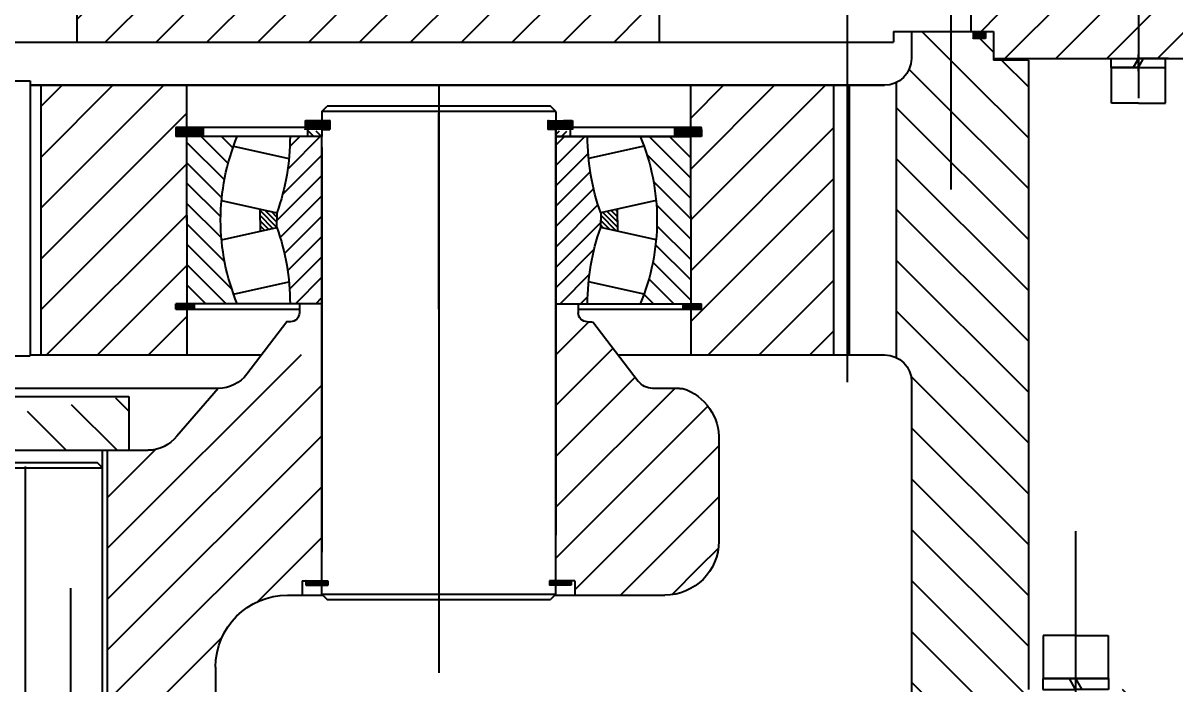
# Model space of a CAD drawing. Header units: millimetres. Extents: x 0 to 21000, y 0 to 14850.
# Drawn here: x 5057 to 5697, y 5735 to 6103 of the extents above; entities that cross this region are included whole.
import ezdxf

# ---------------------------------------------------------------- set-up
doc = ezdxf.new("R2010")
doc.units = ezdxf.units.MM
doc.header["$LTSCALE"] = 500
doc.linetypes.add('F', pattern=[0.75, 0.5, -0.25])
doc.linetypes.add('G', pattern=[2, 1.25, -0.25, 0.25, -0.25])
for name, color, linetype in [('01', 7, 'Continuous'), ('02', 1, 'Continuous'), ('04', 2, 'F'), ('05', 4, 'G'), ('08', 1, 'Continuous'), ('10', 1, 'Continuous')]:
    doc.layers.add(name, color=color, linetype=linetype)
doc.styles.get("Standard").update_dxf_attribs({"font": 'isocp', "width": 0.707, "bigfont": 'intecad.shx'})
doc.dimstyles.new('INTE', dxfattribs={"dimscale": 50, "dimtxt": 6, "dimasz": 3, "dimexe": 3, "dimexo": 0, "dimgap": 1, "dimtad": 1, "dimdec": 1, "dimdsep": 46, "dimtxsty": 'Standard', "dimcen": 0, "dimclrd": 1, "dimclre": 1, "dimclrt": 3, "dimaunit": 1, "dimadec": 0, "dimazin": 0, "dimtfac": 1, "dimtdec": 1, "dimtmove": 0, "dimatfit": 0, "dimfxl": 0, "dimarcsym": 0})
pattern_1 = [(135, (-7977.256, 11116.51), (-14.142136, -14.142136), [])]
pattern_2 = [(225, (-6947.61661, 19674.35427), (0.0707106781, -0.0707106781), [])]
pattern_3 = [(45, (-8701.91642, 11113.50903), (-0.0707106781, 0.0707106781), [])]
pattern_4 = [(315, (348.00177, 19674.35427), (-0.0707106781, -0.0707106781), [])]
pattern_5 = [(135, (-6947.4974, 9713.98791), (0.0707106781, 0.0707106781), [])]
pattern_6 = [(45, (348.12099, 9713.98791), (-0.0707106781, 0.0707106781), [])]

# ---------------------------------------------------------------- blocks, each defined once
blk = doc.blocks.new('*U207')
at = {"layer": '01'}
for p, q in [((-18.25, 6), (-18.25, 0)), ((0, 6), (-18.25, 6)), ((-18.25, 0), (0, 0)), ((0, 0), (-3.46, 6)), ((0, 6), (3.46, 0)), ((0, 6), (18.25, 6)), ((18.25, 0), (0, 0)), ((18.25, 6), (18.25, 0))]:
    blk.add_line(p, q, dxfattribs=at)
at = {"layer": '05'}
blk.add_line((0, 8.1), (0, -2.1), dxfattribs=at)
blk = doc.blocks.new('*U206')
at = {"layer": '01'}
for p, q in [((-15.1, 5), (-15.1, 0)), ((0, 5), (-15.1, 5)), ((-15.1, 0), (0, 0)), ((0, 0), (-2.89, 5)), ((0, 5), (2.89, 0)), ((0, 5), (15.1, 5)), ((15.1, 0), (0, 0)), ((15.1, 5), (15.1, 0))]:
    blk.add_line(p, q, dxfattribs=at)
at = {"layer": '05'}
blk.add_line((0, 7.1), (0, -2.1), dxfattribs=at)
blk = doc.blocks.new('FDSDSDFG')
at = {"layer": '02'}
h = blk.add_hatch(dxfattribs=at)
h.set_pattern_fill('_USER', color=256, scale=20, angle=135, style=0, pattern_type=0)
h.set_pattern_definition(pattern_1)
h.paths.add_polyline_path([(-3688.66, 14951.83), (-3723.97, 14970.51), (-3723.97, 14908.96), (-3688.66, 14908.96), (-3688.66, 14911.05)])
h.paths.add_polyline_path([(-3688.66, 14983.46), (-3701.16, 14983.46), (-3723.97, 14983.46), (-3723.97, 14970.51), (-3688.66, 14951.83)])
h.paths.add_polyline_path([(-3615.34, 14983.46), (-3670.62, 14983.46), (-3670.62, 14977.46), (-3674.62, 14977.46, -0.043716), (-3675.12, 14977.46), (-3678.62, 14977.46), (-3678.62, 14983.46), (-3688.66, 14983.46), (-3688.66, 14951.83), (-3608.1, 14909.2), (-3608.1, 14923.96), (-3595.59, 14923.96), (-3595.59, 14933.28), (-3615.34, 14933.28)])
h.paths.add_polyline_path([(-3688.66, 14951.83), (-3688.66, 14908.96), (-3673.56, 14908.96), (-3671.89, 14908.96), (-3608.1, 14908.96), (-3608.1, 14909.2)])
h.paths.add_polyline_path([(-3663.27, 14930.07), (-3663.27, 15003.17), (-3627.27, 15003.17), (-3627.27, 14930.07)], flags=9)
h = blk.add_hatch(dxfattribs=at)
h.set_pattern_fill('_USER', color=256, scale=20, angle=135, style=0, pattern_type=0)
h.set_pattern_definition(pattern_1)
h.paths.add_polyline_path([(-2300.48, 14982.96), (-2337.99, 14982.96), (-2337.99, 14976.96), (-2341.99, 14976.96, -0.043716), (-2342.48, 14976.96), (-2345.99, 14976.96), (-2345.99, 14982.96), (-2353.5, 14982.96), (-2353.5, 14992.96), (-2761.26, 14992.96), (-2761.26, 14950.95), (-2776.26, 14950.95), (-2776.26, 14917.96), (-2342.38, 14917.96), (-2300.48, 14940.84)])
h.paths.add_polyline_path([(-2247.48, 14969.79), (-2280.48, 14951.77), (-2280.48, 14923.96), (-2266.85, 14923.96), (-2266.85, 14908.96), (-2247.48, 14908.96)])
h.paths.add_polyline_path([(-2247.48, 14969.79), (-2247.48, 14982.96), (-2280.48, 14982.96), (-2280.48, 14951.77)])
h.paths.add_polyline_path([(-3098.69, 14950.95), (-3113.69, 14950.95), (-3113.69, 14992.96), (-3402.61, 14992.96), (-3402.61, 14933.28), (-3422.37, 14933.28), (-3422.37, 14917.96), (-3098.69, 14917.96)])
h.paths.add_polyline_path([(-2565.39, 14893.43), (-2565.39, 14940.07), (-2529.39, 14940.07), (-2529.39, 14893.43)], flags=9)
h.paths.add_polyline_path([(-2716.76, 14907.08), (-2716.76, 14937.75), (-2680.76, 14937.75), (-2680.76, 14907.08)], flags=9)
h.paths.add_polyline_path([(-2499.89, 14961.86), (-2484.72, 14961.86), (-2484.72, 14981.55), (-2499.89, 14981.55)], flags=24)
h.paths.add_polyline_path([(-2351.27, 14970.59), (-2336.1, 14970.59), (-2336.1, 14990.28), (-2351.27, 14990.28)], flags=24)
h = blk.add_hatch(dxfattribs=at)
h.set_pattern_fill('_USER', color=256, scale=20, angle=45, style=0, pattern_type=0)
h.set_pattern_definition([(45, (-7977.256, 11116.51), (-14.142136, 14.142136), [])])
h.paths.add_polyline_path([(-3554.05, 14880.61), (-3607.64, 14908.96), (-3608.1, 14908.96), (-3608.1, 14907.96), (-3627.48, 14907.96), (-3627.48, 14685.41), (-3562.6, 14668.54), (-3562.6, 14728.96, -0.289261), (-3554.05, 14742.5)])
h.paths.add_polyline_path([(-3562.48, 14923.96), (-3584.48, 14923.96), (-3584.48, 14896.7), (-3554.05, 14880.61), (-3554.05, 14895.48, -0.286757), (-3562.48, 14908.96)])
h.paths.add_polyline_path([(-3584.48, 14923.96), (-3596.72, 14923.96), (-3596.72, 14919.96), (-3603.72, 14919.96), (-3603.72, 14923.96), (-3608.1, 14923.96), (-3608.1, 14909.2), (-3584.48, 14896.7)])
h.paths.add_polyline_path([(-3562.6, 14668.54), (-3627.48, 14685.41), (-3627.48, 14557.96), (-3640.76, 14557.96), (-3640.76, 14507.96), (-3616.85, 14507.96), (-3616.85, 14488.96), (-3562.6, 14488.96)])
h.paths.add_polyline_path([(-3666.76, 14557.96), (-3698.83, 14557.96), (-3698.83, 14507.96), (-3666.76, 14507.96)])
h.paths.add_polyline_path([(-2247.48, 14891.81), (-2320.9, 14862.85), (-2320.9, 14780.59), (-2247.48, 14772.58)])
h.paths.add_polyline_path([(-2290.48, 14892.69), (-2298.48, 14897.71), (-2298.48, 14902.87), (-2300.48, 14902.87), (-2300.48, 14923.96), (-2302.48, 14923.96), (-2302.48, 14918.96), (-2309.48, 14918.96), (-2309.48, 14923.96), (-2312.48, 14923.96), (-2312.48, 14908.96, -0.286757), (-2320.9, 14895.48), (-2320.9, 14862.85), (-2290.48, 14874.85)])
h.paths.add_polyline_path([(-2247.48, 14907.96), (-2266.85, 14907.96), (-2266.85, 14923.96), (-2280.48, 14923.96), (-2280.48, 14902.87), (-2282.48, 14902.87), (-2282.48, 14897.71), (-2290.48, 14892.69), (-2290.48, 14874.85), (-2247.48, 14891.81)])
h.paths.add_polyline_path([(-2247.48, 14772.58), (-2320.9, 14780.59), (-2320.9, 14742.5, -0.289261), (-2312.35, 14728.96), (-2312.35, 14641.92), (-2247.48, 14635.17)])
h.paths.add_polyline_path([(-2247.48, 14635.17), (-2312.35, 14641.92), (-2312.35, 14515.38), (-2258.03, 14503.98), (-2258.03, 14507.96), (-2234.2, 14507.96), (-2234.2, 14557.96), (-2239.45, 14557.96), (-2247.48, 14557.96)])
h.paths.add_polyline_path([(-2258.03, 14503.98), (-2312.35, 14515.38), (-2312.35, 14488.96), (-2258.03, 14488.96)])
h.paths.add_polyline_path([(-2176.13, 14557.96), (-2208.2, 14557.96), (-2208.2, 14507.96), (-2176.13, 14507.96)])
h.paths.add_polyline_path([(-2287.93, 14811.79), (-2272.76, 14811.79), (-2272.76, 14831.48), (-2287.93, 14831.48)], flags=24)
h = blk.add_hatch(dxfattribs=at)
h.set_pattern_fill('_USER', color=256, scale=0.1, angle=45, style=0, pattern_type=0)
h.set_pattern_definition([(45, (-7977.25642, 11116.50903), (-0.0707106781, 0.0707106781), [])])
h.paths.add_polyline_path([(-3596.72, 14923.96), (-3603.72, 14923.96), (-3603.72, 14919.96), (-3596.72, 14919.96)])
at = {"layer": '02', "linetype": 'Continuous'}
h = blk.add_hatch(dxfattribs=at)
h.set_pattern_fill('_USER', color=1, scale=20, angle=135, style=0, pattern_type=0)
h.set_pattern_definition(pattern_1)
h.paths.add_polyline_path([(-3519.25, 14743.96), (-3439.81, 14743.96), (-3439.81, 14769.46), (-3445.9, 14769.46), (-3445.9, 14772.46), (-3439.81, 14772.46), (-3439.81, 14821.46), (-3439.81, 14865.46), (-3445.9, 14865.46), (-3445.9, 14868.46), (-3439.81, 14868.46), (-3439.81, 14893.96), (-3519.25, 14893.96)])
h.paths.add_polyline_path([(-3078.56, 14893.96), (-3159.81, 14893.96), (-3159.81, 14868.46), (-3153.71, 14868.46), (-3153.71, 14865.46), (-3159.81, 14865.46), (-3159.81, 14818.96), (-3159.81, 14772.46), (-3153.71, 14772.46), (-3153.71, 14769.46), (-3159.81, 14769.46), (-3159.81, 14743.96), (-3078.56, 14743.96)])
h = blk.add_hatch(dxfattribs=at)
h.set_pattern_fill('_USER', color=1, scale=0.1, angle=135, style=0, pattern_type=0)
h.set_pattern_definition([(135, (-8701.91642, 11117.50903), (-0.0707106781, -0.0707106781), [])])
h.paths.add_polyline_path([(-3374.14, 14874.46), (-3374.14, 14869.46), (-3364.81, 14869.46), (-3364.81, 14874.46)])
h.paths.add_polyline_path([(-3364.81, 14869.46), (-3360.4, 14869.46), (-3360.4, 14874.46), (-3364.81, 14874.46)])
h = blk.add_hatch(dxfattribs=at)
h.set_pattern_fill('_USER', color=1, scale=0.1, angle=135, style=0, pattern_type=0)
h.set_pattern_definition([(45, (2102.30157, 11117.50903), (0.0707106781, -0.0707106781), [])])
h.paths.add_polyline_path([(-3225.48, 14874.46), (-3225.48, 14869.46), (-3234.81, 14869.46), (-3234.81, 14874.46)])
h.paths.add_polyline_path([(-3234.81, 14869.46), (-3239.22, 14869.46), (-3239.22, 14874.46), (-3234.81, 14874.46)])
at = {"layer": '02'}
h = blk.add_hatch(dxfattribs=at)
h.set_pattern_fill('_USER', color=256, scale=0.1, angle=45, style=0, pattern_type=0)
h.set_pattern_definition(pattern_3)
h.paths.add_polyline_path([(-3159.81, 14870.46), (-3168.85, 14870.46), (-3168.85, 14865.46), (-3159.81, 14865.46)])
h.paths.add_polyline_path([(-3153.71, 14870.46), (-3159.81, 14870.46), (-3159.81, 14865.46), (-3157.66, 14865.46), (-3153.71, 14867.62)], flags=16)
h.paths.add_polyline_path([(-3166.91, 14855.19), (-3151.74, 14855.19), (-3151.74, 14874.88), (-3166.91, 14874.88)], flags=9)
h = blk.add_hatch(dxfattribs=at)
h.set_pattern_fill('_USER', color=256, scale=0.1, angle=45, style=0, pattern_type=0)
h.set_pattern_definition(pattern_3)
h.paths.add_polyline_path([(-3445.9, 14870.46), (-3445.9, 14865.46), (-3439.81, 14865.46), (-3439.81, 14870.46)])
h.paths.add_polyline_path([(-3439.81, 14870.46), (-3439.81, 14865.46), (-3430.77, 14865.46), (-3430.77, 14870.46)])
h = blk.add_hatch(dxfattribs=at)
h.set_pattern_fill('_USER', color=256, scale=3, angle=135, style=0, pattern_type=0)
h.set_pattern_definition([(135, (-8701.9164, 11116.509), (-2.1213203, -2.1213203), [])])
h.paths.add_polyline_path([(-3372.77, 14868.46), (-3372.77, 14865.46), (-3364.81, 14865.46), (-3364.81, 14868.46)])
h = blk.add_hatch(dxfattribs=at)
h.set_pattern_fill('_USER', color=256, scale=3, angle=135, style=0, pattern_type=0)
h.set_pattern_definition([(45, (2102.3016, 11116.509), (2.1213203, -2.1213203), [])])
h.paths.add_polyline_path([(-3226.85, 14868.46), (-3226.85, 14865.46), (-3234.81, 14865.46), (-3234.81, 14868.46)])
h = blk.add_hatch(dxfattribs=at)
h.set_pattern_fill('_USER', color=256, scale=0.1, angle=45, style=0, pattern_type=0)
h.set_pattern_definition([(135, (2102.30157, 11113.50903), (0.0707106781, 0.0707106781), [])])
h.paths.add_polyline_path([(-3159.81, 14870.46), (-3153.71, 14870.46), (-3153.71, 14865.46), (-3159.81, 14865.46)])
h.paths.add_polyline_path([(-3168.85, 14870.46), (-3159.81, 14870.46), (-3159.81, 14865.46), (-3168.85, 14865.46)])
at = {"layer": '02', "linetype": 'Continuous'}
h = blk.add_hatch(dxfattribs=at)
h.set_pattern_fill('_USER', color=1, scale=20, angle=135, style=0, pattern_type=0)
h.set_pattern_definition(pattern_1)
h.paths.add_polyline_path([(-3364.81, 14771.01), (-3372.42, 14772.46), (-3377.31, 14772.46), (-3377.31, 14767.46, -0.414214), (-3382.31, 14762.46), (-3383.2, 14762.46), (-3384.39, 14762.46), (-3385.43, 14762.46), (-3410.69, 14729.32, -0.233965), (-3418.65, 14725.38), (-3433.6, 14725.38), (-3435.48, 14725.38, 0.33257), (-3455.48, 14696.38), (-3455.48, 14640.38, 0.122957), (-3451.96, 14626.28), (-3372.62, 14618.38), (-3364.81, 14618.38)])
h.paths.add_polyline_path([(-3451.96, 14626.28, 0.277141), (-3425.48, 14610.38), (-3375.41, 14610.38), (-3375.41, 14618.66)])
h.paths.add_polyline_path([(-3115.53, 14690.96), (-3138.26, 14690.96, -0.23379), (-3154.15, 14698.82), (-3177.23, 14725.38, -0.233965), (-3193.13, 14733.26), (-3197.71, 14739.26), (-3234.81, 14746.31), (-3234.81, 14634.22), (-3234.81, 14618.38), (-3223.96, 14618.38), (-3223.96, 14610.38), (-3215.74, 14610.38, -0.414214), (-3175.74, 14570.38), (-3175.74, 14453.96), (-3120.35, 14453.96), (-3115.53, 14458.78)])
h.paths.add_polyline_path([(-2640.15, 14772.46), (-2652.65, 14772.46), (-2652.65, 14767.46, -0.414214), (-2657.65, 14762.46), (-2659.56, 14762.46), (-2681.82, 14733.26, -0.233965), (-2697.73, 14725.38), (-2720.94, 14698.84, -0.234116), (-2736.85, 14690.96), (-2759.43, 14690.96), (-2759.43, 14459.13), (-2754.25, 14453.96), (-2699.22, 14453.96), (-2699.22, 14570.38, -0.414214), (-2659.22, 14610.38), (-2650.99, 14610.38), (-2650.99, 14618.38), (-2640.15, 14618.38)])
h.paths.add_polyline_path([(-2419.48, 14698.64, 0.311391), (-2439.48, 14725.38), (-2441.36, 14725.38), (-2456.31, 14725.38, -0.233965), (-2464.26, 14729.32), (-2489.53, 14762.46), (-2490.57, 14762.46), (-2491.76, 14762.46), (-2492.65, 14762.46, -0.414214), (-2497.65, 14767.46), (-2497.65, 14772.46), (-2510.15, 14772.46), (-2510.15, 14662.51), (-2419.48, 14653.07)])
h.paths.add_polyline_path([(-2419.48, 14653.07), (-2510.15, 14662.51), (-2510.15, 14618.38), (-2499.54, 14618.38), (-2499.54, 14610.38), (-2449.48, 14610.38, 0.414214), (-2419.48, 14640.38)])
h.paths.add_polyline_path([(-3375.03, 14608.82), (-3359.86, 14608.82), (-3359.86, 14628.52), (-3375.03, 14628.52)], flags=9)
h.paths.add_polyline_path([(-2728.2, 14592.04), (-2713.03, 14592.04), (-2713.03, 14611.73), (-2728.2, 14611.73)], flags=24)
at = {"layer": '02', "linetype": 'Continuous', "ltscale": 0.8}
h = blk.add_hatch(dxfattribs=at)
h.set_pattern_fill('_USER', color=1, scale=0.1, angle=45, style=0, pattern_type=0)
h.set_pattern_definition(pattern_4)
h.paths.add_polyline_path([(-3435.61, 14772.46), (-3435.61, 14769.46), (-3445.9, 14769.46), (-3445.9, 14772.46)])
h = blk.add_hatch(dxfattribs=at)
h.set_pattern_fill('_USER', color=1, scale=0.1, angle=45, style=0, pattern_type=0)
h.set_pattern_definition(pattern_4)
h.paths.add_polyline_path([(-3435.61, 14772.46), (-3435.61, 14769.46), (-3445.9, 14769.46), (-3445.9, 14772.46)])
h = blk.add_hatch(dxfattribs=at)
h.set_pattern_fill('_USER', color=1, scale=0.1, angle=45, style=0, pattern_type=0)
h.set_pattern_definition(pattern_2)
h.paths.add_polyline_path([(-3164.01, 14772.46), (-3164.01, 14769.46), (-3153.71, 14769.46), (-3153.71, 14772.46)])
h = blk.add_hatch(dxfattribs=at)
h.set_pattern_fill('_USER', color=1, scale=0.1, angle=45, style=0, pattern_type=0)
h.set_pattern_definition(pattern_2)
h.paths.add_polyline_path([(-3164.01, 14772.46), (-3164.01, 14769.46), (-3153.71, 14769.46), (-3153.71, 14772.46)])
at = {"layer": '02', "linetype": 'Continuous'}
h = blk.add_hatch(dxfattribs=at)
h.set_pattern_fill('_USER', color=1, scale=20, angle=45, style=0, pattern_type=0)
h.set_pattern_definition([(45, (-4234.459, 16441.764), (-14.14214, 14.14214), [])])
h.paths.add_polyline_path([(-2747.48, 14690.96), (-2747.48, 14720.96), (-2840.52, 14720.96), (-2840.6, 14690.96)])
h.paths.add_polyline_path([(-2892.48, 14720.96), (-2892.48, 14710.96), (-2937.48, 14710.96), (-2937.48, 14690.96), (-2840.6, 14690.96), (-2840.52, 14720.96)])
h.paths.add_polyline_path([(-2937.48, 14690.96), (-2937.48, 14710.96), (-2982.48, 14710.96), (-2982.48, 14720.96), (-3034.5, 14720.96), (-3034.5, 14690.96)])
h.paths.add_polyline_path([(-3126.71, 14720.96), (-3127.48, 14720.96), (-3127.48, 14690.96), (-3034.5, 14690.96), (-3034.5, 14706.85)])
h.paths.add_polyline_path([(-3002.84, 14691.95), (-2987.67, 14691.95), (-2987.67, 14711.64), (-3002.84, 14711.64)], flags=24)
at = {"layer": '02', "linetype": 'Continuous', "ltscale": 0.8}
h = blk.add_hatch(dxfattribs=at)
h.set_pattern_fill('_USER', color=1, scale=0.1, angle=45, style=0, pattern_type=0)
h.set_pattern_definition(pattern_6)
h.paths.add_polyline_path([(-3373.41, 14618.38), (-3373.41, 14615.88), (-3361.28, 14615.88), (-3361.28, 14618.38)])
h = blk.add_hatch(dxfattribs=at)
h.set_pattern_fill('_USER', color=1, scale=0.1, angle=45, style=0, pattern_type=0)
h.set_pattern_definition(pattern_6)
h.paths.add_polyline_path([(-3373.41, 14618.38), (-3373.41, 14615.88), (-3361.28, 14615.88), (-3361.28, 14618.38)])
h = blk.add_hatch(dxfattribs=at)
h.set_pattern_fill('_USER', color=1, scale=0.1, angle=45, style=0, pattern_type=0)
h.set_pattern_definition(pattern_5)
h.paths.add_polyline_path([(-3225.96, 14618.38), (-3225.96, 14615.88), (-3238.1, 14615.88), (-3238.1, 14618.38)])
h = blk.add_hatch(dxfattribs=at)
h.set_pattern_fill('_USER', color=1, scale=0.1, angle=45, style=0, pattern_type=0)
h.set_pattern_definition(pattern_5)
h.paths.add_polyline_path([(-3225.96, 14618.38), (-3225.96, 14615.88), (-3238.1, 14615.88), (-3238.1, 14618.38)])
at = {"layer": '10', "ltscale": 0.8}
h = blk.add_hatch(dxfattribs=at)
h.set_pattern_fill('U', color=256, scale=8, angle=135, style=0, pattern_type=0)
h.set_pattern_definition([(45, (-3299.8074, 14865.458), (5.65685, -5.65685), [])])
edge = h.paths.add_edge_path()
edge.add_arc((-3299.81, 14818.96), 121.25, 360, 382.55097)
edge.add_line((-3187.83, 14865.46), (-3159.81, 14865.46))
edge.add_line((-3159.81, 14865.46), (-3159.81, 14818.96))
edge.add_line((-3159.81, 14818.96), (-3159.81, 14772.46))
edge.add_line((-3159.81, 14772.46), (-3187.83, 14772.46))
edge.add_arc((-3299.81, 14818.96), 121.25, 337.44903, 360)
edge = h.paths.add_edge_path()
edge.add_line((-3411.79, 14772.46), (-3439.81, 14772.46))
edge.add_line((-3439.81, 14772.46), (-3439.81, 14818.96))
edge.add_line((-3439.81, 14818.96), (-3439.81, 14865.46))
edge.add_line((-3439.81, 14865.46), (-3411.79, 14865.46))
edge.add_arc((-3299.81, 14818.96), 121.25, 157.44903, 180)
edge.add_arc((-3299.81, 14818.96), 121.25, 180, 202.55097)
h = blk.add_hatch(dxfattribs=at)
h.set_pattern_fill('U', color=256, scale=8, angle=225, style=0, pattern_type=0)
h.set_pattern_definition([(315, (-3299.8074, 14865.458), (-5.65685, -5.65685), [])])
edge = h.paths.add_edge_path()
edge.add_line((-3217.12, 14772.46), (-3234.81, 14772.46))
edge.add_line((-3234.81, 14772.46), (-3234.8, 14865.46))
edge.add_line((-3234.8, 14865.46), (-3217.12, 14865.46))
edge.add_arc((-3089.81, 14865.46), 127.31, 180, 199.47844)
edge.add_line((-3209.83, 14823.01), (-3209.83, 14818.96))
edge.add_line((-3209.83, 14818.96), (-3209.83, 14814.91))
edge.add_arc((-3089.81, 14772.46), 127.31, 160.52156, 180)
edge = h.paths.add_edge_path()
edge.add_line((-3364.81, 14772.46), (-3382.49, 14772.46))
edge.add_arc((-3509.81, 14772.46), 127.31, 360, 379.47844)
edge.add_line((-3389.78, 14814.91), (-3389.78, 14818.96))
edge.add_line((-3389.78, 14818.96), (-3389.78, 14823.01))
edge.add_arc((-3509.81, 14865.46), 127.31, 340.52156, 360)
edge.add_line((-3382.49, 14865.46), (-3364.82, 14865.46))
edge.add_line((-3364.82, 14865.46), (-3364.81, 14772.46))
h = blk.add_hatch(dxfattribs=at)
h.set_pattern_fill('U', color=256, scale=2, angle=135, style=0, pattern_type=0)
h.set_pattern_definition([(45, (-3299.8074, 14865.4582), (1.414214, -1.414214), [])])
h.paths.add_polyline_path([(-3200.46, 14812.83), (-3209.83, 14814.91), (-3209.83, 14818.96), (-3209.83, 14823.01), (-3200.46, 14825.08), (-3200.46, 14818.96)])
h.paths.add_polyline_path([(-3399.16, 14818.96), (-3399.16, 14825.08), (-3389.78, 14823.01), (-3389.78, 14818.96), (-3389.78, 14814.91), (-3399.16, 14812.83)])
at = {"layer": '01', "ltscale": 0.8}
for p, q in [((-3098.69, 14950.95), (-3098.69, 14917.96)), ((-3603.72, 14923.96), (-3603.72, 14919.96)), ((-3603.72, 14919.96), (-3596.72, 14919.96)), ((-3596.72, 14923.96), (-3596.72, 14919.96)), ((-3008.86, 14917.96), (-3552.48, 14917.96)), ((-3705.42, 14908.96), (-3688.66, 14908.96)), ((-3671.89, 14908.96), (-3688.66, 14908.96)), ((-3519.25, 14893.96), (-3519.25, 14743.96)), ((-3439.81, 14821.46), (-3439.81, 14893.96)), ((-3159.81, 14865.46), (-3159.81, 14893.96)), ((-2802.34, 14896.46), (-3072.62, 14896.46)), ((-3072.62, 14896.46), (-3072.62, 14743.46)), ((-3364.81, 14879.46), (-3364.81, 14865.46)), ((-3234.81, 14879.46), (-3234.81, 14865.46)), ((-3364.81, 14875.46), (-3364.81, 14643.79)), ((-3445.9, 14869.46), (-3445.9, 14865.46)), ((-3364.81, 14869.38), (-3364.81, 14643.79)), ((-3364.81, 14613.38), (-3364.81, 14869.38)), ((-3364.81, 14610.88), (-3364.81, 14869.38)), ((-3153.71, 14870.46), (-3153.71, 14865.46)), ((-3153.71, 14870.46), (-3153.71, 14865.46)), ((-3445.9, 14865.46), (-3364.81, 14865.46)), ((-3364.81, 14865.46), (-3439.81, 14865.46)), ((-3413.87, 14860.09), (-3383.08, 14853.27)), ((-3364.81, 14772.46), (-3364.82, 14865.46)), ((-3234.81, 14772.46), (-3234.8, 14865.46)), ((-3234.81, 14865.46), (-3153.71, 14865.46)), ((-3234.81, 14865.46), (-3159.81, 14865.46)), ((-3234.81, 14613.38), (-3234.81, 14861.38)), ((-3234.81, 14610.88), (-3234.81, 14861.38)), ((-3185.75, 14860.09), (-3216.54, 14853.27)), ((-3159.81, 14818.96), (-3159.81, 14865.46)), ((-3234.81, 14859.38), (-3234.81, 14634.22)), ((-3234.81, 14859.38), (-3234.81, 14634.22)), ((-3420.57, 14829.82), (-3389.78, 14823.01)), ((-3179.05, 14829.82), (-3209.83, 14823.01)), ((-3399.16, 14818.96), (-3399.16, 14825.08)), ((-3389.78, 14823.01), (-3389.78, 14818.96)), ((-3209.83, 14823.01), (-3209.83, 14818.96)), ((-3200.46, 14818.96), (-3200.46, 14825.08)), ((-3439.81, 14821.46), (-3439.81, 14743.96)), ((-3399.16, 14818.96), (-3399.16, 14812.83)), ((-3389.78, 14814.91), (-3389.78, 14818.96)), ((-3209.83, 14814.91), (-3209.83, 14818.96)), ((-3200.46, 14818.96), (-3200.46, 14812.83)), ((-3159.81, 14821.46), (-3159.81, 14743.96)), ((-3420.57, 14808.09), (-3389.78, 14814.91)), ((-3179.05, 14808.09), (-3209.83, 14814.91)), ((-3413.87, 14777.83), (-3383.08, 14784.64)), ((-3185.75, 14777.83), (-3216.54, 14784.64)), ((-3364.81, 14772.46), (-3445.9, 14772.46)), ((-3364.81, 14772.46), (-3445.9, 14772.46)), ((-3445.9, 14769.46), (-3445.9, 14772.46)), ((-3445.9, 14769.46), (-3445.9, 14772.46)), ((-3445.9, 14769.46), (-3445.9, 14772.46)), ((-3445.9, 14769.46), (-3445.9, 14772.46)), ((-3364.81, 14772.46), (-3439.81, 14772.46)), ((-3364.81, 14772.46), (-3439.81, 14772.46)), ((-3435.61, 14769.46), (-3435.61, 14772.46)), ((-3435.61, 14769.46), (-3435.61, 14772.46)), ((-3377.31, 14772.46), (-3377.31, 14767.46)), ((-3234.81, 14772.46), (-3153.71, 14772.46)), ((-3234.81, 14772.46), (-3153.71, 14772.46)), ((-3234.81, 14772.46), (-3153.71, 14772.46)), ((-3234.81, 14772.46), (-3153.71, 14772.46)), ((-3222.31, 14772.46), (-3222.31, 14767.46)), ((-3164.01, 14769.46), (-3164.01, 14772.46)), ((-3164.01, 14769.46), (-3164.01, 14772.46)), ((-3153.71, 14769.46), (-3153.71, 14772.46)), ((-3153.71, 14769.46), (-3153.71, 14772.46)), ((-3377.31, 14769.46), (-3445.9, 14769.46)), ((-3377.31, 14769.46), (-3445.9, 14769.46)), ((-3153.71, 14769.46), (-3222.31, 14769.46)), ((-3153.71, 14769.46), (-3222.31, 14769.46)), ((-3385.43, 14762.46), (-3410.69, 14729.32)), ((-3384.39, 14762.46), (-3385.26, 14762.46)), ((-3383.2, 14762.46), (-3384.39, 14762.46)), ((-3382.31, 14762.46), (-3383.2, 14762.46)), ((-3217.31, 14762.46), (-3216.42, 14762.46)), ((-3216.42, 14762.46), (-3215.23, 14762.46)), ((-3215.4, 14762.46), (-3193.13, 14733.26)), ((-3388.2, 14754.96), (-3388.2, 14754.96)), ((-3399.53, 14743.96), (-3547.6, 14743.96)), ((-3072.62, 14743.96), (-3201.29, 14743.96)), ((-2802.34, 14743.46), (-3072.62, 14743.46)), ((-3433.6, 14725.38), (-3435.48, 14725.38)), ((-3433.6, 14725.38), (-3418.65, 14725.38)), ((-3177.23, 14725.38), (-3054.28, 14725.38)), ((-3177.23, 14725.38), (-3154.15, 14698.82)), ((-2977.48, 14720.96), (-3127.48, 14720.96)), ((-3455.48, 14696.38), (-3455.48, 14640.38)), ((-3115.53, 14690.96), (-3115.53, 14458.78)), ((-3113.03, 14680.96), (-3110.03, 14683.96)), ((-3375.41, 14618.38), (-3361.28, 14618.38)), ((-3375.41, 14618.38), (-3375.41, 14610.38)), ((-3375.41, 14618.38), (-3375.41, 14610.38)), ((-3375.41, 14618.38), (-3361.28, 14618.38)), ((-3373.41, 14618.38), (-3373.41, 14615.88)), ((-3373.41, 14618.38), (-3373.41, 14615.88)), ((-3366.78, 14618.38), (-3366.78, 14615.88)), ((-3361.28, 14618.38), (-3361.28, 14615.88)), ((-3361.28, 14618.38), (-3361.28, 14615.88)), ((-3238.1, 14618.38), (-3238.1, 14615.88)), ((-3223.96, 14618.38), (-3238.1, 14618.38)), ((-3223.96, 14618.38), (-3238.1, 14618.38)), ((-3238.1, 14618.38), (-3238.1, 14615.88)), ((-3231.46, 14618.38), (-3231.46, 14615.88)), ((-3225.96, 14618.38), (-3225.96, 14615.88)), ((-3225.96, 14618.38), (-3225.96, 14615.88)), ((-3223.96, 14618.38), (-3223.96, 14610.38)), ((-3223.96, 14618.38), (-3223.96, 14610.38)), ((-3364.31, 14610.38), (-3425.48, 14610.38)), ((-3373.41, 14615.88), (-3361.28, 14615.88)), ((-3373.41, 14615.88), (-3361.28, 14615.88)), ((-3225.96, 14615.88), (-3238.1, 14615.88)), ((-3225.96, 14615.88), (-3238.1, 14615.88)), ((-3215.74, 14610.38), (-3235.31, 14610.38)), ((-3175.74, 14570.38), (-3175.74, 14452.96))]:
    blk.add_line(p, q, dxfattribs=at)
at = {"layer": '01', "color": 7, "linetype": 'Continuous'}
for p, q in [((-3595.59, 14933.28), (-3595.59, 14923.96)), ((-3422.37, 14933.28), (-3422.37, 14917.96)), ((-3445.9, 14870.46), (-3360.4, 14870.46)), ((-3430.77, 14870.46), (-3430.77, 14865.46)), ((-3372.77, 14869.46), (-3372.77, 14865.46)), ((-3239.22, 14870.46), (-3153.71, 14870.46)), ((-3226.85, 14869.46), (-3226.85, 14865.46)), ((-3168.85, 14870.46), (-3168.85, 14865.46)), ((-3168.85, 14870.46), (-3168.85, 14865.46))]:
    blk.add_line(p, q, dxfattribs=at)
at = {"layer": '01', "color": 7, "linetype": 'Continuous', "ltscale": 0.8}
for p, q in [((-3552.48, 14923.96), (-3608.1, 14923.96)), ((-3608.1, 14923.96), (-3608.1, 14907.96)), ((-3608.1, 14923.96), (-3608.1, 14907.96)), ((-3562.48, 14923.96), (-3562.48, 14908.96)), ((-3562.48, 14923.96), (-3562.48, 14908.96)), ((-3552.48, 14923.96), (-3552.48, 14917.96)), ((-3608.1, 14908.96), (-3723.97, 14908.96)), ((-3627.48, 14907.96), (-3627.48, 14557.96)), ((-3627.48, 14907.96), (-3627.48, 14557.96)), ((-3627.48, 14907.96), (-3608.1, 14907.96)), ((-3627.48, 14907.96), (-3608.1, 14907.96)), ((-3554.05, 14895.48), (-3554.05, 14742.5)), ((-3072.62, 14893.96), (-3547.48, 14893.96)), ((-3547.48, 14893.96), (-3072.62, 14893.96)), ((-3527.85, 14893.96), (-3527.85, 14743.96)), ((-3562.6, 14728.96), (-3562.6, 14488.96)), ((-2736.85, 14690.96), (-3138.26, 14690.96)), ((-3112.85, 14461.46), (-3112.85, 14690.96)), ((-3113.03, 14680.96), (-2761.75, 14680.96)), ((-3110.03, 14683.96), (-2764.58, 14683.96))]:
    blk.add_line(p, q, dxfattribs=at)
at = {"layer": '01'}
for p, q in [((-3703.66, 14883.96), (-3703.66, 14903.96)), ((-3673.66, 14903.96), (-3688.66, 14903.96)), ((-3673.66, 14883.96), (-3673.66, 14903.96)), ((-3078.56, 14893.96), (-3078.56, 14743.96)), ((-3688.66, 14883.96), (-3703.66, 14883.96)), ((-3688.66, 14883.96), (-3673.66, 14883.96)), ((-3364.81, 14879.46), (-3361.81, 14882.46)), ((-3364.81, 14879.46), (-3234.81, 14879.46)), ((-3361.81, 14882.46), (-3237.81, 14882.46)), ((-3234.81, 14879.46), (-3237.81, 14882.46)), ((-3127.48, 14720.96), (-3127.48, 14690.96)), ((-3364.81, 14610.88), (-3361.81, 14607.88)), ((-3234.81, 14610.88), (-3364.81, 14610.88)), ((-3234.81, 14610.88), (-3237.81, 14607.88)), ((-3237.81, 14607.88), (-3361.81, 14607.88)), ((-3671.76, 14587.96), (-3671.76, 14563.96)), ((-3653.76, 14587.96), (-3671.76, 14587.96)), ((-3653.76, 14587.96), (-3635.76, 14587.96)), ((-3635.76, 14587.96), (-3635.76, 14563.96)), ((-3671.76, 14563.96), (-3653.76, 14563.96)), ((-3665.76, 14563.96), (-3653.76, 14563.96)), ((-3641.76, 14563.96), (-3653.76, 14563.96)), ((-3635.76, 14563.96), (-3653.76, 14563.96))]:
    blk.add_line(p, q, dxfattribs=at)
at = {"layer": '01', "color": 7, "linetype": 'Continuous', "ltscale": 0.8}
blk.add_arc((-3547.48, 14908.96), 15, 180, 270, dxfattribs=at)
at = {"layer": '01', "ltscale": 0.8}
for centre, radius, start, end in [((-3299.81, 14818.96), 121.25, 157.44903, 180), ((-3509.81, 14865.46), 127.31, 340.52156, 0), ((-3089.81, 14865.46), 127.31, 180, 199.47844), ((-3299.81, 14818.96), 121.25, 0, 22.55097), ((-3299.81, 14818.96), 121.25, 180, 202.55097), ((-3299.81, 14818.96), 121.25, 337.44903, 0), ((-3509.81, 14772.46), 127.31, 0, 19.47844), ((-3089.81, 14772.46), 127.31, 160.52156, 180), ((-3382.31, 14767.46), 5, 270, 0), ((-3217.31, 14767.46), 5, 180, 270), ((-3547.6, 14728.96), 15, 90, 180), ((-3177.23, 14745.38), 20, 217.32672, 270), ((-3418.65, 14735.38), 10, 270, 322.67328), ((-3426.09, 14697.51), 29.41, 108.61653, 182.19889), ((-3138.26, 14710.96), 20, 217.36457, 270), ((-3425.48, 14640.38), 30, 180, 270), ((-3215.74, 14570.38), 40, 0, 90)]:
    blk.add_arc(centre, radius, start, end, dxfattribs=at)
at = {"layer": '02'}
for p, q in [((-3374.14, 14874.46), (-3374.14, 14869.46)), ((-3360.4, 14874.46), (-3360.4, 14869.46)), ((-3239.22, 14874.46), (-3239.22, 14869.46)), ((-3225.48, 14874.46), (-3225.48, 14869.46)), ((-3364.81, 14869.46), (-3360.4, 14869.46)), ((-3234.81, 14869.46), (-3239.22, 14869.46))]:
    blk.add_line(p, q, dxfattribs=at)
at = {"layer": '04', "color": 2, "linetype": 'F', "ltscale": 0.8}
blk.add_line((-3069.98, 14681.96), (-3069.98, 14144.96), dxfattribs=at)
at = {"layer": '05', "color": 4, "linetype": 'G', "ltscale": 0.8}
for p, q in [((-3508.49, 15467.5), (-3508.98, 14900.23)), ((-3584.48, 14937.53), (-3584.48, 14836.03)), ((-3526.76, 14940.1), (-3526.76, 14728.83)), ((-3095.35, 14114.32), (-3095.35, 14701.67))]:
    blk.add_line(p, q, dxfattribs=at)
at = {"layer": '05', "color": 4, "linetype": 'G'}
for p, q in [((-3688.66, 15035.76), (-3688.66, 14886.75)), ((-3299.81, 14893.96), (-3299.81, 14567.19)), ((-3653.76, 14646.04), (-3653.76, 14391.44))]:
    blk.add_line(p, q, dxfattribs=at)
at = {"layer": '05', "ltscale": 0.8}
blk.add_line((-3299.81, 14769.46), (-3299.81, 14878.46), dxfattribs=at)
at = {"layer": '01', "ltscale": 0.8, "rotation": 180}
blk.add_blockref('*U206', (-3688.66, 14908.96), dxfattribs=at)
blk.add_blockref('*U206', (-3688.66, 14908.96), dxfattribs=at)
at = {"layer": '04', "ltscale": 0.8, "xscale": -1}
blk.add_blockref('*U207', (-3653.76, 14557.96), dxfattribs=at)
blk = doc.blocks.new('*D338')
at = {"layer": '08', "color": 1, "lineweight": -2}
for p, q in [((5458.65, 6557.39), (3610.64, 6557.39)), ((3760.64, 5267.39), (3760.64, 6407.39)), ((3985.01, 5117.39), (3610.64, 5117.39))]:
    blk.add_line(p, q, dxfattribs=at)
at = {"layer": '08', "color": 1}
for points in [[(3735.64, 6407.39), (3785.64, 6407.39), (3760.64, 6557.39)], [(3735.64, 5267.39), (3785.64, 5267.39), (3760.64, 5117.39)]]:
    blk.add_solid(points, dxfattribs=at)
at = {"layer": 'Defpoints', "color": 0}
for p in [(3760.64, 6557.39), (5458.65, 6557.39), (3985.01, 5117.39)]:
    blk.add_point(p, dxfattribs=at)
at = {"layer": '08', "color": 3, "insert": (3560.64, 5837.39), "char_height": 300, "attachment_point": 5, "rotation": 90}
blk.add_mtext('1440', dxfattribs=at)

msp = doc.modelspace()

# ---------------------------------------------------------------- block references
at = {"layer": '01', "xscale": -1}
msp.add_blockref('FDSDSDFG', (1988.33, -8825.57), dxfattribs=at)

# ---------------------------------------------------------------- dimensions: what is measured, and where the dimension line sits
at = {"layer": '08'}
dim = msp.add_linear_dim(base=(3760.64, 6557.39), p1=(3985.01, 5117.39), p2=(5458.65, 6557.39), angle=270, dimstyle='INTE', dxfattribs=at)
dim.commit()
dim.dimension.update_dxf_attribs({"geometry": '*D338', "text_midpoint": (3560.64, 5837.39)})

doc.saveas('drawing.dxf')
